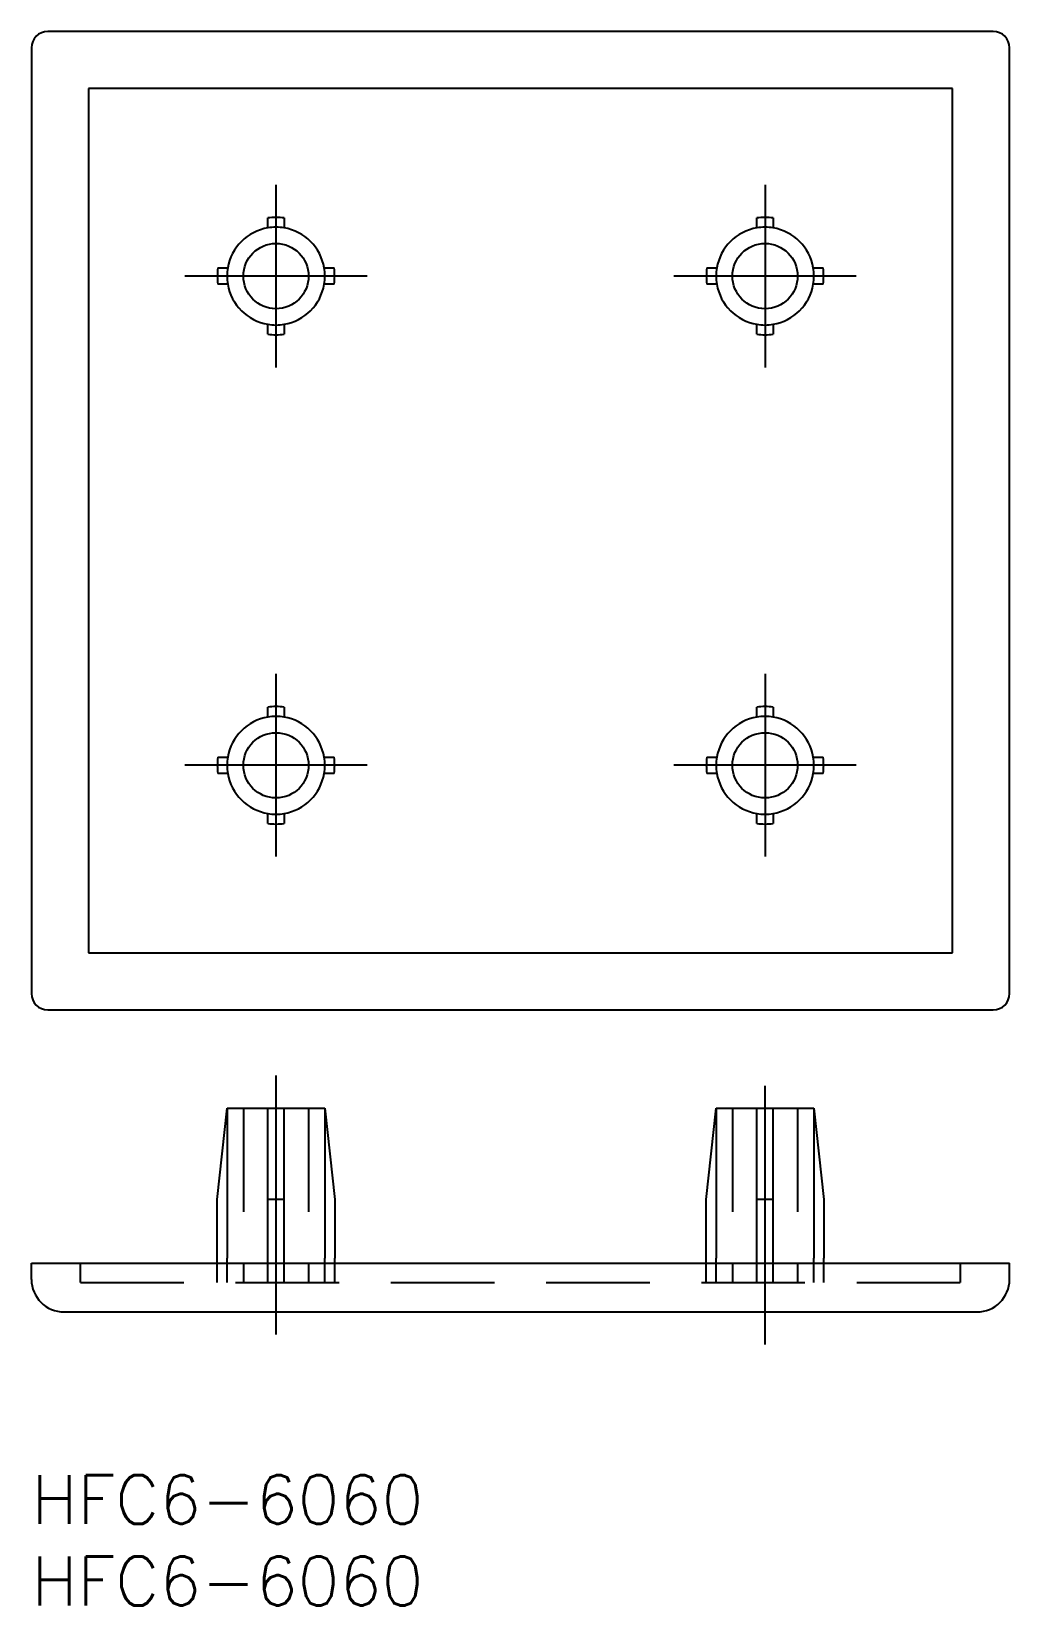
# Model space of a CAD drawing. Extents: x 0 to 60, y -8 to 88.5.
import ezdxf

# ---------------------------------------------------------------- set-up
doc = ezdxf.new("R2010")
doc.units = 0
doc.header["$LTSCALE"] = 0.5
doc.linetypes.add('CENTER', pattern=[50.8, 31.75, -6.35, 6.35, -6.35])
doc.linetypes.add('DASHED', pattern=[19.05, 12.7, -6.35])
for name, color, linetype in [('MSM_CENTER', 1, 'CENTER'), ('MSM_CONTINUOUS', 7, 'CONTINUOUS'), ('MSM_DASHED', 4, 'DASHED'), ('MSM_PART_NUMBER', 7, 'CONTINUOUS')]:
    doc.layers.add(name, color=color, linetype=linetype)
doc.styles.get("Standard").update_dxf_attribs({"font": 'txt.shx', "height": 3, "bigfont": 'bigfont.shx'})

# ---------------------------------------------------------------- blocks, each defined once
blk = doc.blocks.new('*U2')
at = {"layer": 'MSM_PART_NUMBER'}
blk.add_text('HFC6-6060', height=3, dxfattribs=at).set_placement((0, -3))
blk = doc.blocks.new('*U3')
at = {"layer": 'MSM_PART_NUMBER'}
blk.add_text('HFC6-6060', height=3, dxfattribs=at).set_placement((0, -8))

msp = doc.modelspace()

# ---------------------------------------------------------------- linework, layer by layer
at = {"layer": 'MSM_CENTER'}
for p, q in [((15, 79.125), (15, 67.925)), ((45, 79.125), (45, 67.925)), ((20.6, 73.525), (9.4, 73.525)), ((50.6, 73.525), (39.4, 73.525)), ((15, 49.125), (15, 37.925)), ((45, 49.125), (45, 37.925)), ((20.6, 43.525), (9.4, 43.525)), ((50.6, 43.525), (39.4, 43.525)), ((15, 24.5), (15, 8)), ((45, 8), (45, 24.5))]:
    msp.add_line(p, q, dxfattribs=at)
at = {"layer": 'MSM_CONTINUOUS'}
for p, q in [((59, 88.525), (1, 88.525)), ((0, 87.525), (0, 29.525)), ((60, 29.525), (60, 87.525)), ((3.5, 85.025), (3.5, 32.025)), ((56.5, 85.025), (3.5, 85.025)), ((56.5, 32.025), (56.5, 85.025)), ((14.5, 76.483), (14.5, 77.09)), ((15.5, 77.09), (15.5, 76.483)), ((44.5, 76.483), (44.5, 77.09)), ((45.5, 77.09), (45.5, 76.483)), ((11.435, 74.025), (12.042, 74.025)), ((17.958, 74.025), (18.565, 74.025)), ((41.435, 74.025), (42.042, 74.025)), ((47.958, 74.025), (48.565, 74.025)), ((12.042, 73.025), (11.435, 73.025)), ((18.565, 73.025), (17.958, 73.025)), ((42.042, 73.025), (41.435, 73.025)), ((48.565, 73.025), (47.958, 73.025)), ((14.5, 69.96), (14.5, 70.567)), ((15.5, 70.567), (15.5, 69.96)), ((44.5, 69.96), (44.5, 70.567)), ((45.5, 70.567), (45.5, 69.96)), ((14.5, 46.483), (14.5, 47.09)), ((15.5, 47.09), (15.5, 46.483)), ((44.5, 46.483), (44.5, 47.09)), ((45.5, 47.09), (45.5, 46.483)), ((11.435, 44.025), (12.042, 44.025)), ((17.958, 44.025), (18.565, 44.025)), ((41.435, 44.025), (42.042, 44.025)), ((47.958, 44.025), (48.565, 44.025)), ((12.042, 43.025), (11.435, 43.025)), ((18.565, 43.025), (17.958, 43.025)), ((42.042, 43.025), (41.435, 43.025)), ((48.565, 43.025), (47.958, 43.025)), ((14.5, 39.96), (14.5, 40.567)), ((15.5, 40.567), (15.5, 39.96)), ((44.5, 39.96), (44.5, 40.567)), ((45.5, 40.567), (45.5, 39.96)), ((3.5, 32.025), (56.5, 32.025)), ((1, 28.525), (59, 28.525)), ((11.4, 16.894), (12, 22.5)), ((12, 22.5), (18, 22.5)), ((12, 22.5), (12, 13.3)), ((14.5, 13.3), (14.5, 22.5)), ((15.5, 13.3), (15.5, 22.5)), ((18, 22.5), (18.6, 16.894)), ((18, 22.5), (18, 13.3)), ((41.4, 16.894), (42, 22.5)), ((42, 22.5), (48, 22.5)), ((42, 22.5), (42, 13.3)), ((44.5, 13.3), (44.5, 22.5)), ((45.5, 13.3), (45.5, 22.5)), ((48, 22.5), (48.6, 16.894)), ((48, 22.5), (48, 13.3)), ((11.4, 13.3), (11.4, 16.894)), ((15.5, 16.9), (14.5, 16.9)), ((18.6, 16.894), (18.6, 13.3)), ((41.4, 13.3), (41.4, 16.894)), ((45.5, 16.9), (44.5, 16.9)), ((48.6, 16.894), (48.6, 13.3)), ((0, 13), (60, 13)), ((0, 12), (0, 13)), ((60, 12), (60, 13)), ((2, 10), (58, 10))]:
    msp.add_line(p, q, dxfattribs=at)
for centre in [(15, 73.525), (45, 73.525), (15, 43.525), (45, 43.525)]:
    msp.add_circle(centre, 2, dxfattribs=at)
for centre, radius, start, end in [((1, 87.525), 1, 90, 180), ((59, 87.525), 1, 0, 90), ((15, 73.525), 3, 99.59407, 170.40593), ((15, 73.525), 3.6, 82.01644, 97.98356), ((15, 73.525), 3, 80.40593, 99.59407), ((15, 73.525), 3, 9.59407, 80.40593), ((45, 73.525), 3, 99.59407, 170.40593), ((45, 73.525), 3.6, 82.01644, 97.98356), ((45, 73.525), 3, 80.40593, 99.59407), ((45, 73.525), 3, 9.59407, 80.40593), ((15, 73.525), 3.6, 172.01644, 187.98356), ((15, 73.525), 3, 170.40593, 189.59407), ((15, 73.525), 3, 350.40593, 9.59407), ((15, 73.525), 3.6, 352.01644, 7.98356), ((45, 73.525), 3.6, 172.01644, 187.98356), ((45, 73.525), 3, 170.40593, 189.59407), ((45, 73.525), 3, 350.40593, 9.59407), ((45, 73.525), 3.6, 352.01644, 7.98356), ((15, 73.525), 3, 189.59407, 260.40593), ((15, 73.525), 3, 279.59407, 350.40593), ((45, 73.525), 3, 189.59407, 260.40593), ((45, 73.525), 3, 279.59407, 350.40593), ((15, 73.525), 3, 260.40593, 279.59407), ((45, 73.525), 3, 260.40593, 279.59407), ((15, 73.525), 3.6, 262.01644, 277.98356), ((45, 73.525), 3.6, 262.01644, 277.98356), ((15, 43.525), 3, 99.59407, 170.40593), ((15, 43.525), 3.6, 82.01644, 97.98356), ((15, 43.525), 3, 80.40593, 99.59407), ((15, 43.525), 3, 9.59407, 80.40593), ((45, 43.525), 3, 99.59407, 170.40593), ((45, 43.525), 3.6, 82.01644, 97.98356), ((45, 43.525), 3, 80.40593, 99.59407), ((45, 43.525), 3, 9.59407, 80.40593), ((15, 43.525), 3.6, 172.01644, 187.98356), ((15, 43.525), 3, 170.40593, 189.59407), ((15, 43.525), 3, 350.40593, 9.59407), ((15, 43.525), 3.6, 352.01644, 7.98356), ((45, 43.525), 3.6, 172.01644, 187.98356), ((45, 43.525), 3, 170.40593, 189.59407), ((45, 43.525), 3, 350.40593, 9.59407), ((45, 43.525), 3.6, 352.01644, 7.98356), ((15, 43.525), 3, 189.59407, 260.40593), ((15, 43.525), 3, 279.59407, 350.40593), ((45, 43.525), 3, 189.59407, 260.40593), ((45, 43.525), 3, 279.59407, 350.40593), ((15, 43.525), 3, 260.40593, 279.59407), ((45, 43.525), 3, 260.40593, 279.59407), ((15, 43.525), 3.6, 262.01644, 277.98356), ((45, 43.525), 3.6, 262.01644, 277.98356), ((1, 29.525), 1, 180, 270), ((59, 29.525), 1, 270, 0), ((2, 12), 2, 180, 270), ((58, 12), 2, 270, 0)]:
    msp.add_arc(centre, radius, start, end, dxfattribs=at)
at = {"layer": 'MSM_DASHED'}
for p, q in [((13, 22.5), (13, 11.8)), ((17, 22.5), (17, 11.8)), ((43, 22.5), (43, 11.8)), ((47, 22.5), (47, 11.8)), ((3, 11.8), (3, 13)), ((11.4, 11.8), (11.4, 13.3)), ((12, 11.8), (12, 13.3)), ((14.5, 11.8), (14.5, 13.3)), ((15.5, 11.8), (15.5, 13.3)), ((18, 11.8), (18, 13.3)), ((18.6, 11.8), (18.6, 13.3)), ((41.4, 11.8), (41.4, 13.3)), ((42, 11.8), (42, 13.3)), ((44.5, 11.8), (44.5, 13.3)), ((45.5, 11.8), (45.5, 13.3)), ((48, 11.8), (48, 13.3)), ((48.6, 11.8), (48.6, 13.3)), ((57, 11.8), (57, 13)), ((3, 11.8), (57, 11.8))]:
    msp.add_line(p, q, dxfattribs=at)

# ---------------------------------------------------------------- block references
at = {"layer": 'MSM_CONTINUOUS'}
for name in ['*U2', '*U3']:
    msp.add_blockref(name, (0, 0), dxfattribs=at)

doc.saveas('drawing.dxf')
